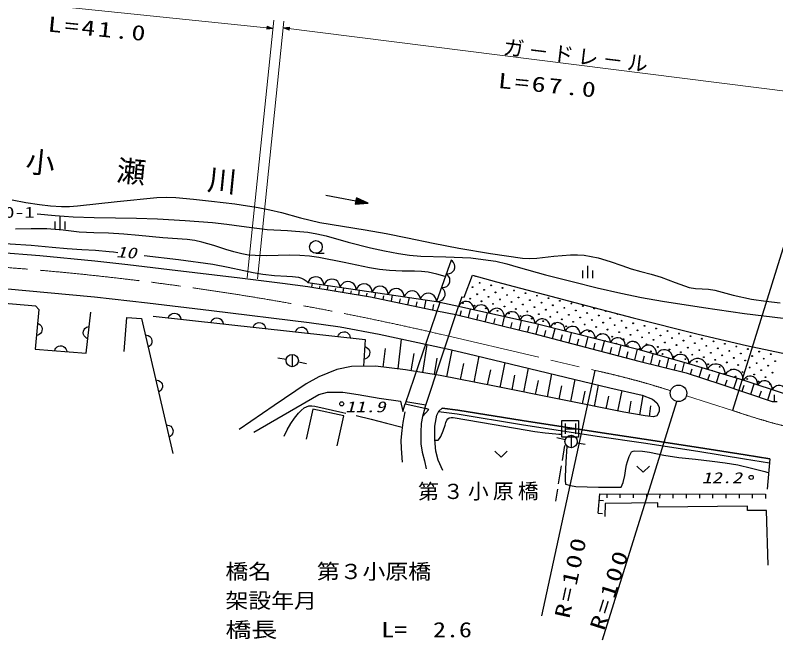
# Model space of a CAD drawing. Units: millimetres, scale not verified. Extents: x 40000 to 680000, y 20000 to 380000.
# Drawn here: x 387768 to 479306, y 244115 to 319234 of the extents above; entities that cross this region are included whole.
import ezdxf
from ezdxf.enums import TextEntityAlignment as Align

# ---------------------------------------------------------------- set-up
doc = ezdxf.new("R2010")
doc.units = ezdxf.units.MM
doc.header["$LTSCALE"] = 1000
doc.linetypes.add('CHAIN', pattern=[18.5, 12, -1.5, 3.5, -1.5])
for name, color, linetype, lineweight in [('M-BGD', 7, 'Continuous', 25), ('M-BGD-HTXT', 7, 'Continuous', 13), ('M-BMK', 2, 'CHAIN', 13), ('M-STR-STR1', 1, 'Continuous', 25)]:
    doc.layers.add(name, color=color, linetype=linetype, lineweight=lineweight)
doc.layers.add('M-BMK-SRVR', color=7, linetype='Continuous')
doc.layers.add('M-STR-HTXT', color=7, linetype='Continuous')
doc.styles.add('ＭＳ ゴシック', font='')
doc.styles.get('ＭＳ ゴシック').set_extended_font_data('MS Gothic')

# ---------------------------------------------------------------- blocks, each defined once
blk = doc.blocks.new('BUHIN14')
at = {"color": 7, "linetype": 'Continuous', "lineweight": 25}
blk.add_lwpolyline([(458, 594), (558, 441), (619, 280), (662, 67), (633, -119), (567, -290), (425, -475), (276, -582), (104, -658), (-116, -673), (-287, -655), (-458, -594)], dxfattribs=at)
blk = doc.blocks.new('BUHIN15')
at = {"color": 7, "linetype": 'Continuous', "lineweight": 25}
blk.add_lwpolyline([(-408, 630), (-230, 673), (-59, 677), (157, 647), (323, 557), (463, 438), (589, 243), (641, 66), (655, -121), (596, -334), (522, -489), (408, -630)], dxfattribs=at)
blk = doc.blocks.new('BUHIN91')
at = {"color": 7, "linetype": 'Continuous', "lineweight": 25}
blk.add_line((-593, -483), (36, -1255), dxfattribs=at)
blk.add_circle((0, 0), 765, dxfattribs=at)
blk = doc.blocks.new('BUHIN92')
at = {"color": 7, "linetype": 'Continuous', "lineweight": 25}
for p, q in [((-260, 562), (-958, -6)), ((581, 474), (-581, -474)), ((498, -368), (-199, -937))]:
    blk.add_line(p, q, dxfattribs=at)
blk = doc.blocks.new('BUHIN94')
at = {"color": 7, "linetype": 'Continuous', "lineweight": 25}
blk.add_lwpolyline([(-198, 806), (-273, -223), (750, -356)], dxfattribs=at)
blk = doc.blocks.new('BUHIN96')
at = {"color": 7, "linetype": 'Continuous', "lineweight": 25}
blk.add_line((578, 471), (-578, -471), dxfattribs=at)
blk.add_circle((0, 0), 746, dxfattribs=at)
blk = doc.blocks.new('BUHIN107')
at = {"color": 7, "linetype": 'Continuous', "lineweight": 25}
blk.add_lwpolyline([(331, -850), (501, -710), (627, -544), (750, -305), (779, -79), (765, 146), (663, 409), (521, 584), (347, 732), (95, 825), (-109, 858), (-331, 850)], dxfattribs=at)
blk = doc.blocks.new('BUHIN108')
at = {"color": 7, "linetype": 'Continuous', "lineweight": 25}
blk.add_lwpolyline([(431, -1052), (641, -874), (795, -664), (942, -364), (973, -80), (951, 199), (817, 526), (637, 741), (416, 920), (100, 1031), (-155, 1068), (-431, 1052)], dxfattribs=at)
blk = doc.blocks.new('BUHIN109')
at = {"color": 7, "linetype": 'Continuous', "lineweight": 25}
blk.add_lwpolyline([(400, -929), (583, -767), (717, -578), (843, -309), (866, -56), (842, 192), (718, 480), (554, 668), (355, 824), (73, 917), (-154, 946), (-400, 929)], dxfattribs=at)
blk = doc.blocks.new('BUHIN110')
at = {"color": 7, "linetype": 'Continuous', "lineweight": 25}
blk.add_lwpolyline([(397, -847), (562, -692), (679, -513), (788, -261), (803, -27), (773, 202), (650, 465), (493, 634), (304, 773), (40, 850), (-170, 870), (-397, 847)], dxfattribs=at)
blk = doc.blocks.new('BUHIN111')
at = {"color": 7, "linetype": 'Continuous', "lineweight": 25}
blk.add_lwpolyline([(421, -843), (583, -683), (697, -500), (800, -243), (809, -7), (773, 223), (643, 484), (481, 651), (287, 786), (20, 857), (-193, 872), (-421, 843)], dxfattribs=at)
blk = doc.blocks.new('BUHIN112')
at = {"color": 7, "linetype": 'Continuous', "lineweight": 25}
blk.add_lwpolyline([(-826, -294), (-697, -462), (-540, -588), (-314, -713), (-97, -747), (119, -740), (375, -649), (548, -517), (694, -353), (790, -114), (828, 81), (826, 294)], dxfattribs=at)
blk = doc.blocks.new('BUHIN113')
at = {"color": 7, "linetype": 'Continuous', "lineweight": 25}
blk.add_lwpolyline([(501, -839), (656, -661), (760, -463), (847, -189), (837, 56), (782, 291), (627, 551), (447, 710), (236, 835), (-46, 888), (-268, 887), (-501, 839)], dxfattribs=at)
blk = doc.blocks.new('BUHIN145')
at = {"color": 7, "linetype": 'Continuous', "lineweight": 25}
blk.add_line((0, 0), (281, -413), dxfattribs=at)
blk = doc.blocks.new('BUHIN146')
at = {"color": 7, "linetype": 'Continuous', "lineweight": 25}
blk.add_line((0, 0), (-388, -315), dxfattribs=at)
blk = doc.blocks.new('BUHIN188')
at = {"color": 3, "linetype": 'Continuous', "lineweight": 25}
blk.add_circle((0, 0), 995, dxfattribs=at)
blk = doc.blocks.new('BUHIN189')
at = {"color": 3, "linetype": 'Continuous', "lineweight": 25}
blk.add_circle((0, 0), 249, dxfattribs=at)

msp = doc.modelspace()

# ---------------------------------------------------------------- linework, layer by layer
at = {"layer": 'M-BGD'}
for p, q in [((482822, 299787), (474102, 271699)), ((425159, 297579), (430241, 296618)), ((383854, 290860), (390735, 290327)), ((390735, 290327), (397336, 289694)), ((397336, 289694), (401320, 289261)), ((440227, 289779), (438463, 284819)), ((401320, 289261), (406352, 288661)), ((406352, 288661), (414802, 287642)), ((414802, 287642), (419919, 287026)), ((441801, 285321), (442819, 287959)), ((442819, 287959), (445688, 287177)), ((419919, 287026), (422988, 286593)), ((422988, 286593), (430538, 285376)), ((422997, 287090), (438463, 284819)), ((423460, 286517), (423539, 287011)), ((424403, 286365), (424452, 286669)), ((425347, 286213), (425431, 286733)), ((445688, 287177), (455124, 284685)), ((386431, 286349), (397294, 285368)), ((426291, 286061), (426342, 286381)), ((427235, 285908), (427323, 286455)), ((428178, 285756), (428232, 286092)), ((429122, 285604), (429214, 286177)), ((430066, 285452), (430123, 285804)), ((431037, 285270), (431169, 285890)), ((397294, 285368), (403708, 284640)), ((430538, 285376), (438531, 283674)), ((432036, 285057), (432124, 285468)), ((433036, 284844), (433195, 285593)), ((434035, 284631), (434139, 285119)), ((435034, 284419), (435221, 285295)), ((436033, 284206), (436153, 284770)), ((437032, 283993), (437246, 284998)), ((438874, 284675), (438463, 284819)), ((441510, 285376), (441130, 284210)), ((441510, 285376), (441801, 285321)), ((455124, 284685), (462128, 282829)), ((390250, 284250), (386040, 284618)), ((390594, 283857), (390152, 279070)), ((390594, 283857), (390250, 284250)), ((403708, 284640), (411406, 283716)), ((438031, 283780), (438168, 284422)), ((450321, 282147), (441130, 284210)), ((442337, 282879), (442583, 283884)), ((396313, 278603), (396878, 283513)), ((400887, 278769), (401206, 282858)), ((401206, 282858), (402958, 282752)), ((404386, 283044), (429904, 280245)), ((411406, 283716), (423137, 282259)), ((438531, 283674), (440811, 283252)), ((440811, 283252), (449970, 281011)), ((441320, 283128), (441464, 283719)), ((443355, 282630), (443506, 283244)), ((444373, 282381), (444628, 283425)), ((446408, 281883), (446673, 282966)), ((402958, 282752), (406755, 266530)), ((423137, 282259), (426862, 281755)), ((445390, 282132), (445547, 282770)), ((447426, 281634), (447588, 282295)), ((448444, 281385), (448718, 282506)), ((463023, 278963), (450321, 282147)), ((450465, 280882), (450767, 282035)), ((462128, 282829), (469963, 280886)), ((426862, 281755), (431568, 280859)), ((449461, 281136), (449629, 281820)), ((451454, 280622), (451637, 281321)), ((452444, 280363), (452751, 281537)), ((454423, 279845), (454736, 281040)), ((429904, 280245), (429696, 277006)), ((431568, 280859), (439770, 279094)), ((433847, 276695), (434275, 280276)), ((449970, 281011), (462835, 277643)), ((453434, 280104), (453620, 280815)), ((455413, 279586), (455602, 280309)), ((456403, 279327), (456721, 280543)), ((469963, 280886), (475779, 279504)), ((436828, 276252), (437368, 279611)), ((457392, 279068), (457585, 279804)), ((458382, 278809), (458705, 280045)), ((459371, 278550), (459567, 279298)), ((460361, 278291), (460690, 279548)), ((475779, 279504), (485680, 277442)), ((390152, 279070), (396313, 278603)), ((432046, 276910), (432314, 279160)), ((435441, 276476), (435772, 278534)), ((439725, 275753), (440371, 278961)), ((439770, 279094), (442173, 278562)), ((442173, 278562), (459316, 274416)), ((461351, 278032), (461550, 278792)), ((462340, 277773), (462675, 279050)), ((468858, 277303), (463023, 278963)), ((463309, 277524), (463500, 278284)), ((464256, 277285), (464568, 278523)), ((420371, 277827), (419386, 277998)), ((421845, 277547), (422824, 277344)), ((438215, 276029), (438532, 278000)), ((442991, 275096), (443619, 278212)), ((446149, 274461), (446749, 277455)), ((462835, 277643), (468519, 276210)), ((465204, 277046), (465386, 277772)), ((466151, 276807), (466449, 277988)), ((468046, 276330), (468329, 277453)), ((426482, 276635), (424330, 275726)), ((428228, 276994), (426482, 276635)), ((431145, 277018), (428228, 276994)), ((434748, 276587), (431145, 277018)), ((438908, 275918), (434748, 276587)), ((441358, 275425), (441742, 277330)), ((444625, 274767), (444993, 276599)), ((448981, 273893), (449559, 276776)), ((451141, 246977), (457569, 276509)), ((467098, 276569), (467272, 277260)), ((475389, 275320), (468858, 277303)), ((469042, 276044), (469252, 276702)), ((470088, 275711), (470442, 276822)), ((424330, 275726), (422776, 274889)), ((445441, 274603), (438908, 275918)), ((447565, 274177), (447918, 275940)), ((451813, 273326), (452368, 276096)), ((468519, 276210), (472704, 274877)), ((471135, 275377), (471350, 276053)), ((472181, 275044), (472544, 276184)), ((474241, 274356), (474645, 275546)), ((422776, 274889), (418926, 272307)), ((450397, 273610), (450737, 275305)), ((453229, 273042), (453555, 274671)), ((454645, 272759), (455178, 275417)), ((457477, 272192), (457987, 274737)), ((472704, 274877), (478854, 272793)), ((473216, 274704), (473452, 275398)), ((475267, 274009), (475514, 274739)), ((480595, 273634), (475389, 275320)), ((476292, 273661), (476709, 274892)), ((424314, 273622), (425342, 273885)), ((425342, 273885), (427184, 273885)), ((427184, 273885), (429025, 273622)), ((461017, 271482), (445441, 274603)), ((456061, 272475), (456374, 274036)), ((459316, 274416), (463227, 273543)), ((460309, 271624), (460802, 274084)), ((477317, 273314), (477570, 274061)), ((478342, 272966), (478769, 274226)), ((416495, 269103), (424314, 273622)), ((429025, 273622), (431556, 273192)), ((431556, 273192), (434138, 272833)), ((434138, 272833), (434401, 271566)), ((458459, 244115), (467378, 272786)), ((458893, 271908), (459193, 273402)), ((461663, 271373), (461910, 272829)), ((462956, 271155), (463352, 273496)), ((463227, 273543), (464476, 273068)), ((464476, 273068), (465001, 272606)), ((478854, 272793), (479471, 272776)), ((479163, 272793), (479163, 273576)), ((418926, 272307), (414702, 269414)), ((434401, 271566), (434702, 272498)), ((437171, 272316), (434779, 272723)), ((437063, 271992), (436769, 270968)), ((437558, 271829), (437063, 271992)), ((438753, 271615), (439136, 271974)), ((441021, 271744), (439136, 271974)), ((439136, 271974), (441021, 271744)), ((464089, 270983), (464253, 272260)), ((465001, 272606), (465275, 272094)), ((465275, 272094), (465288, 271557)), ((423581, 271862), (422797, 268227)), ((427305, 271058), (423581, 271862)), ((426520, 267423), (427305, 271058)), ((434671, 271514), (434430, 270255)), ((436769, 270968), (436625, 270133)), ((436769, 270968), (437558, 271829)), ((438275, 269798), (438514, 271137)), ((438514, 271137), (438753, 271615)), ((440961, 271248), (438707, 271522)), ((448688, 269983), (440961, 271248)), ((448769, 270477), (441021, 271744)), ((441021, 271744), (448769, 270477)), ((463602, 271045), (461017, 271482)), ((464576, 270920), (463602, 271045)), ((464988, 271070), (464576, 270920)), ((465288, 271557), (464988, 271070)), ((434430, 270255), (434296, 269291)), ((436625, 270133), (436601, 269104)), ((457875, 269066), (448769, 270477)), ((448769, 270477), (457875, 269066)), ((453939, 270120), (453939, 268870)), ((455189, 270120), (455189, 268870)), ((434296, 269291), (434189, 268139)), ((438275, 268220), (438275, 269798)), ((457799, 268572), (448688, 269983)), ((453939, 269495), (455189, 269495)), ((436601, 269104), (436601, 267670)), ((438395, 266785), (438275, 268220)), ((453939, 268146), (452969, 268391)), ((463399, 267758), (457799, 268572)), ((463471, 268253), (457875, 269066)), ((457875, 269066), (463471, 268253)), ((469995, 267249), (463471, 268253)), ((463471, 268253), (469995, 267249)), ((434189, 268139), (434215, 267121)), ((436601, 267670), (436745, 266665)), ((453619, 265661), (453910, 267482)), ((455402, 267818), (456383, 267625)), ((469919, 266754), (463399, 267758)), ((434215, 267121), (434349, 265487)), ((436745, 266665), (437008, 265637)), ((438658, 265733), (438395, 266785)), ((475534, 265846), (469919, 266754)), ((475614, 266340), (469995, 267249)), ((469995, 267249), (475614, 266340)), ((437008, 265637), (437247, 264657)), ((439231, 264466), (438658, 265733)), ((478536, 265362), (475534, 265846)), ((478575, 265862), (475614, 266340)), ((475614, 266340), (478575, 265862)), ((478575, 265862), (478288, 262246)), ((453174, 262872), (453520, 265038)), ((452844, 260805), (453069, 262216)), ((458766, 260519), (458741, 258935)), ((465104, 260595), (458766, 260519)), ((465129, 260066), (465104, 260595)), ((475894, 260167), (465129, 260066)), ((475894, 259664), (475894, 260167)), ((478208, 259664), (475894, 259664)), ((478384, 253074), (478208, 259664))]:
    msp.add_line(p, q, dxfattribs=at)
for points in [[(387418, 297017), (389041, 296722), (390679, 296485), (392013, 296324), (393348, 296224), (394295, 296226), (395250, 296288), (400028, 296832), (404806, 297316), (405944, 297337), (407091, 297299), (409232, 297122), (411377, 296883), (414191, 296531), (417000, 296119), (418401, 295844), (419797, 295508), (422107, 294871), (424427, 294295), (427152, 293880), (429868, 293405), (432416, 292967), (434963, 292468), (438052, 291818), (441153, 291227), (444980, 290584), (448820, 290000), (449686, 289986), (450561, 290032), (452577, 290262), (454598, 290432), (455427, 290426), (456251, 290360), (457098, 290228), (457935, 290036), (459363, 289605), (460782, 289114), (461920, 288741), (463084, 288422), (464300, 288100), (465496, 287721), (467180, 287078), (468892, 286488), (469658, 286380), (470447, 286330), (471216, 286275), (471976, 286160), (474178, 285582), (476388, 285064), (478091, 284825), (479818, 284644)], [(430090, 296646), (428745, 296576), (428863, 297203), (430086, 296647)], [(429080, 296837), (429342, 296788), (429073, 296800), (429087, 296874), (429342, 296788)], [(390413, 295341), (392563, 295129), (394735, 294976), (397272, 294894), (399821, 294871), (402360, 294844), (404908, 294757), (408210, 294562), (411517, 294307), (413253, 294116), (414992, 293864), (416534, 293642), (418091, 293479), (420534, 293342), (422976, 293144), (424087, 292947), (425195, 292688), (427848, 291948), (430529, 291263), (432200, 290891), (433883, 290579), (435220, 290388), (436571, 290255), (439575, 290177), (442586, 290038), (444095, 289866), (445596, 289634), (446948, 289319), (448296, 288944), (451608, 288019), (454941, 287152), (457791, 286444), (460654, 285795), (463148, 285280), (465662, 284823), (470587, 284073), (475532, 283370), (477860, 283059), (480191, 282810)], [(439530, 287820), (438506, 288100), (437466, 288323), (436658, 288418), (435843, 288453), (434332, 288455), (432825, 288518), (431616, 288654), (430415, 288850), (427366, 289503), (424306, 290097), (423177, 290252), (422034, 290350), (420738, 290376), (419431, 290343), (418052, 290302), (416659, 290322), (415843, 290393), (415037, 290523), (414068, 290760), (413110, 291056), (411681, 291532), (410243, 291947), (409367, 292129), (408469, 292254), (405552, 292466), (402635, 292739), (400827, 292905), (399015, 293010), (397247, 293049), (395483, 293148), (393528, 293369), (391560, 293530), (389693, 293527), (387815, 293502)], [(378545, 292436), (382197, 292151), (387175, 291750), (389695, 291583), (392220, 291355), (394010, 291183), (395804, 291072), (397430, 290979), (399060, 290825), (399586, 290759), (400121, 290688)], [(403273, 290342), (407412, 289845), (411536, 289288), (413411, 288938), (415277, 288528), (416410, 288277), (417562, 288084), (418988, 287946), (420448, 287866), (421153, 287820), (421854, 287712), (422212, 287600), (422544, 287432), (422771, 287272), (422997, 287090)], [(390442, 282210), (390608, 282135), (390745, 282032), (390896, 281875), (390971, 281702), (391007, 281522), (390986, 281290), (390917, 281119), (390812, 280963), (390635, 280833), (390481, 280757), (390304, 280717)], [(396510, 280313), (396346, 280393), (396211, 280499), (396063, 280659), (395992, 280833), (395960, 281014), (395987, 281245), (396059, 281414), (396167, 281568), (396348, 281695), (396504, 281767), (396681, 281803)], [(392485, 278893), (392558, 279061), (392658, 279200), (392813, 279354), (392984, 279431), (393164, 279470), (393396, 279452), (393568, 279387), (393725, 279284), (393859, 279109), (393937, 278956), (393980, 278780)], [(429848, 279374), (430016, 279303), (430156, 279204), (430312, 279051), (430391, 278881), (430432, 278701), (430418, 278469), (430354, 278297), (430254, 278138), (430080, 278002), (429928, 277922), (429752, 277877)], [(420126, 268594), (420496, 269363), (420926, 270117), (421366, 270755), (421861, 271365), (422185, 271709), (422549, 272006), (422811, 272152), (423101, 272242), (423456, 272255), (423826, 272205), (427214, 271461), (427573, 271376)], [(428814, 271081), (430596, 270657), (432474, 270172), (434351, 269688)], [(438282, 268134), (438484, 268106), (438662, 268139), (438841, 268325), (438980, 268560), (439277, 269233), (439520, 269937), (439582, 270252), (439701, 270541), (439837, 270698), (440010, 270807), (440224, 270855), (440465, 270846), (445395, 270005), (450310, 269155), (451568, 268989), (452834, 268883), (453213, 268858), (453601, 268835)], [(454140, 267367), (454022, 265526), (453967, 263715), (453943, 263259), (453981, 262819), (454615, 262659), (455227, 262565), (457973, 262490), (460687, 262478), (460836, 262737), (460928, 263016), (461119, 263859), (461251, 264714), (461322, 265147), (461453, 265565), (461673, 266165), (461944, 266717), (462126, 266802), (462346, 266835), (463255, 266786), (464098, 266682), (465836, 266328), (467621, 266028), (469639, 265851), (471649, 265614), (473201, 265406), (474745, 265139), (476372, 264770), (477993, 264341), (478214, 264280), (478445, 264217)], [(457936, 259328), (458140, 261678), (478065, 261627)]]:
    msp.add_lwpolyline(points, dxfattribs=at)
for points in [[(430241, 296618), (428837, 297265), (428697, 296528)], [(429939, 296675), (428810, 296621), (428908, 297137)], [(429791, 296703), (428876, 296666), (428953, 297071)], [(429640, 296731), (428942, 296711), (428998, 297006)], [(429493, 296759), (429008, 296756), (429042, 296940)], [(453564, 268495), (453564, 270495), (455564, 270495), (455564, 268495)]]:
    msp.add_lwpolyline(points, close=True, dxfattribs=at)
for centre in [(442818, 286517), (443663, 287053), (445043, 286743), (443353, 285673), (444198, 286208), (445578, 285898), (446423, 286433), (446958, 285588), (447803, 286123), (449183, 285813), (442509, 285138), (443888, 284828), (444733, 285363), (446113, 285053), (447493, 284743), (448338, 285278), (449718, 284969), (450563, 285504), (451098, 284659), (451942, 285194), (453322, 284884), (441664, 284603), (443044, 284293), (444424, 283983), (445268, 284518), (446648, 284208), (448028, 283898), (448873, 284434), (450253, 284124), (451633, 283814), (452477, 284349), (453857, 284039), (454702, 284574), (455237, 283729), (456082, 284264), (457462, 283955), (445803, 283673), (447183, 283363), (448563, 283054), (449408, 283589), (450788, 283279), (452168, 282969), (453013, 283504), (454392, 283194), (455772, 282885), (456617, 283420), (457997, 283110), (458842, 283645), (449943, 282744), (451323, 282434), (452703, 282124), (453548, 282659), (454927, 282350), (456307, 282040), (457152, 282575), (458532, 282265), (459377, 282800), (459912, 281955), (460757, 282490), (462137, 282181), (454083, 281815), (455462, 281505), (456842, 281195), (457687, 281730), (459067, 281420), (460447, 281110), (461292, 281645), (462672, 281336), (463516, 281871), (464051, 281026), (464896, 281561), (466276, 281251), (458222, 280885), (459602, 280575), (460982, 280266), (461827, 280801), (463207, 280491), (464587, 280181), (465431, 280716), (466811, 280406), (467656, 280941), (468191, 280097), (469036, 280632), (470416, 280322), (461517, 279421), (462362, 279956), (463742, 279646), (465122, 279336), (465966, 279871), (467346, 279562), (468726, 279252), (469571, 279787), (470951, 279477), (471796, 280012), (472331, 279167), (473176, 279702), (474555, 279393), (462897, 279111), (464277, 278801), (465657, 278491), (466501, 279026), (467881, 278717), (469261, 278407), (470106, 278942), (471486, 278632), (472866, 278322), (473711, 278857), (475090, 278548), (475935, 279083), (476470, 278238), (477315, 278773), (478695, 278463), (467036, 278182), (468416, 277872), (469796, 277562), (470641, 278097), (472021, 277787), (473401, 277478), (474246, 278013), (475625, 277703), (477005, 277393), (477850, 277928), (479230, 277618), (471176, 277252), (472556, 276943), (473936, 276633), (474781, 277168), (476161, 276858), (477540, 276548), (478385, 277083), (473091, 276098), (474471, 275788), (475316, 276323), (476696, 276013), (478075, 275703), (478920, 276238), (475851, 275478), (477231, 275168), (478610, 274859)]:
    msp.add_circle(centre, 49.8, dxfattribs=at)
for centre, start, end in [((443128, 287897), 190.41136, 319.08731), ((460222, 283335), 166.05871, 344.26376), ((457377, 280350), 18.84832, 133.01101), ((458757, 280040), 336.74563, 175.11369), ((460137, 279731), 286.3131, 225.54622), ((471711, 276408), 16.89111, 129.33011)]:
    msp.add_arc(centre, 49.8, start, end, dxfattribs=at)
at = {"layer": 'M-BGD-HTXT'}
for p, q in [((377283, 321966), (418801, 317652)), ((418905, 318647), (415683, 287646)), ((416942, 287522), (420109, 318534)), ((420026, 317721), (487161, 309248))]:
    msp.add_line(p, q, dxfattribs=at)
for points in [[(418801, 317652), (418075, 317916), (418036, 317543)], [(418648, 317668), (418088, 317594), (418116, 317855)], [(418574, 317676), (418119, 317619), (418141, 317824)], [(418497, 317684), (418150, 317644), (418166, 317794)], [(418423, 317691), (418181, 317669), (418191, 317763)], [(420026, 317721), (420746, 317441), (420793, 317813)], [(420178, 317701), (420740, 317763), (420707, 317502)], [(420253, 317692), (420708, 317738), (420682, 317534)], [(420329, 317682), (420677, 317714), (420658, 317565)], [(420403, 317673), (420645, 317690), (420634, 317597)]]:
    msp.add_lwpolyline(points, close=True, dxfattribs=at)
for points in [[(418725, 317660), (418057, 317569), (418090, 317886), (418723, 317660)], [(418214, 317713), (418346, 317699), (418212, 317694), (418216, 317732), (418346, 317699)], [(420102, 317711), (420771, 317787), (420731, 317471), (420104, 317711)], [(420612, 317647), (420479, 317663), (420614, 317665), (420609, 317628), (420479, 317663)]]:
    msp.add_lwpolyline(points, dxfattribs=at)
at = {"layer": 'M-BMK'}
for p, q in [((439101, 280827), (457569, 276509)), ((474102, 271699), (468552, 273458))]:
    msp.add_line(p, q, dxfattribs=at)
for centre, radius, start, end in [((360568, -55116), 345000, 76.84224, 88.38547), ((436192, 178821), 100000, 72.26843, 77.65636), ((500265, 347299), 80000, 250.91035, 264.64998)]:
    msp.add_arc(centre, radius, start, end, dxfattribs=at)
at = {"layer": 'M-STR-STR1'}
for p, q in [((438874, 284675), (434702, 272498)), ((437063, 271992), (441130, 284210)), ((441130, 284210), (438874, 284675)), ((434702, 272498), (437063, 271992))]:
    msp.add_line(p, q, dxfattribs=at)

# ---------------------------------------------------------------- block references
at = {"layer": 'M-BGD', "rotation": 50.81889}
for name, p in [('BUHIN92', (393127, 294265)), ('BUHIN91', (423962, 291363)), ('BUHIN112', (439933, 288952)), ('BUHIN92', (456636, 288360)), ('BUHIN113', (423964, 286948)), ('BUHIN113', (425897, 286664)), ('BUHIN113', (427831, 286380)), ('BUHIN112', (439345, 287299)), ('BUHIN113', (429764, 286097)), ('BUHIN113', (431697, 285813)), ('BUHIN113', (433630, 285529)), ('BUHIN113', (435563, 285245)), ('BUHIN113', (437497, 284961)), ('BUHIN112', (438757, 285646)), ('BUHIN111', (442049, 284004)), ('BUHIN111', (443887, 283591)), ('BUHIN111', (445726, 283178)), ('BUHIN111', (447564, 282766)), ('BUHIN15', (406938, 282764)), ('BUHIN15', (412041, 282204)), ('BUHIN111', (449402, 282353)), ('BUHIN110', (451229, 281919)), ('BUHIN15', (417145, 281644)), ('BUHIN15', (422248, 281085)), ('BUHIN110', (453043, 281464)), ('BUHIN110', (454858, 281010)), ('BUHIN15', (427352, 280525)), ('BUHIN110', (456672, 280555)), ('BUHIN110', (458487, 280100)), ('BUHIN14', (403591, 280048)), ('BUHIN110', (460301, 279645)), ('BUHIN110', (462116, 279190)), ('BUHIN109', (463996, 278686)), ('BUHIN109', (465940, 278133)), ('BUHIN96', (421110, 277699)), ('BUHIN109', (467885, 277579)), ('BUHIN108', (469946, 276972)), ('BUHIN108', (472123, 276311)), ('BUHIN108', (474300, 275650)), ('BUHIN107', (476256, 275039)), ('BUHIN107', (477992, 274477)), ('BUHIN14', (404857, 274641)), ('BUHIN107', (479728, 273915)), ('BUHIN14', (406122, 269234)), ('BUHIN96', (454666, 267962)), ('BUHIN94', (446236, 266429)), ('BUHIN94', (463351, 264641)), ('BUHIN145', (458074, 260914)), ('BUHIN146', (458965, 261676)), ('BUHIN146', (460556, 261672)), ('BUHIN146', (462148, 261668)), ('BUHIN146', (463740, 261664)), ('BUHIN146', (465331, 261660)), ('BUHIN146', (466923, 261656)), ('BUHIN146', (468515, 261651)), ('BUHIN146', (470107, 261647)), ('BUHIN146', (471698, 261643)), ('BUHIN146', (473290, 261639)), ('BUHIN146', (474882, 261635)), ('BUHIN146', (476474, 261631)), ('BUHIN146', (478065, 261627)), ('BUHIN145', (457936, 259328))]:
    msp.add_blockref(name, p, dxfattribs=at)
at = {"layer": 'M-BMK-SRVR', "rotation": 50.81889}
for name, p in [('BUHIN188', (467599, 273761)), ('BUHIN189', (427069, 272492)), ('BUHIN189', (476350, 263644))]:
    msp.add_blockref(name, p, dxfattribs=at)

# ---------------------------------------------------------------- texts
at = {"layer": 'M-BGD-HTXT', "style": 'ＭＳ ゴシック', "width": 1.35}
msp.add_text('135-68-0-1', height=1320, dxfattribs=at).set_placement((377978, 294475), align=Align.BOTTOM_LEFT)
at = {"layer": 'M-BGD-HTXT', "style": 'ＭＳ ゴシック', "oblique": 15, "width": 1.35}
msp.add_text('10', height=1320, rotation=355.7, dxfattribs=at).set_placement((399875, 289743), align=Align.BOTTOM_LEFT)
for s, p in [('11.9', (427493, 271081)), ('12.2', (470393, 262553))]:
    msp.add_text(s, height=1320, dxfattribs=at).set_placement(p, align=Align.BOTTOM_LEFT)
at = {"layer": 'M-BGD-HTXT', "attachment_point": 7, "style": 'ＭＳ ゴシック'}
for s, insert, char_height, rotation in [('\\T1.2;\\W1.35;L=41.0', (391625, 317253), 1833, 354.4), ('\\T1.2;ガ－ドレ－ル', (446412, 314419), 1833, 353.1), ('\\T1.2;\\W1.35;L=67.0', (445822, 310465), 1833, 354.4), ('\\T3.14;小瀬川', (388903, 300120), 2566, 354.3), ('\\T1.2;第３小原橋', (436261, 260820), 1833, 0.3), ('\\T1.2;\\W1.35;R=100', (454479, 246580), 1833, 77.7), ('\\T1.2;\\W1.35;R=100', (458664, 245110), 1833, 72.4)]:
    msp.add_mtext(s, dxfattribs=dict(at, insert=insert, char_height=char_height, rotation=rotation))
at = {"layer": 'M-STR-HTXT', "style": 'ＭＳ ゴシック'}
for s, width, p in [('橋名\u3000\u3000第３小原橋', 1.1, (413068, 250863)), ('架設年月\u3000\u3000', 1.1, (413068, 247363)), ('橋長\u3000\u3000\u3000\u3000L=  2.6', 1.25, (413068, 243863))]:
    msp.add_text(s, height=1833, dxfattribs=dict(at, width=width)).set_placement(p, align=Align.BOTTOM_LEFT)

doc.saveas('drawing.dxf')
